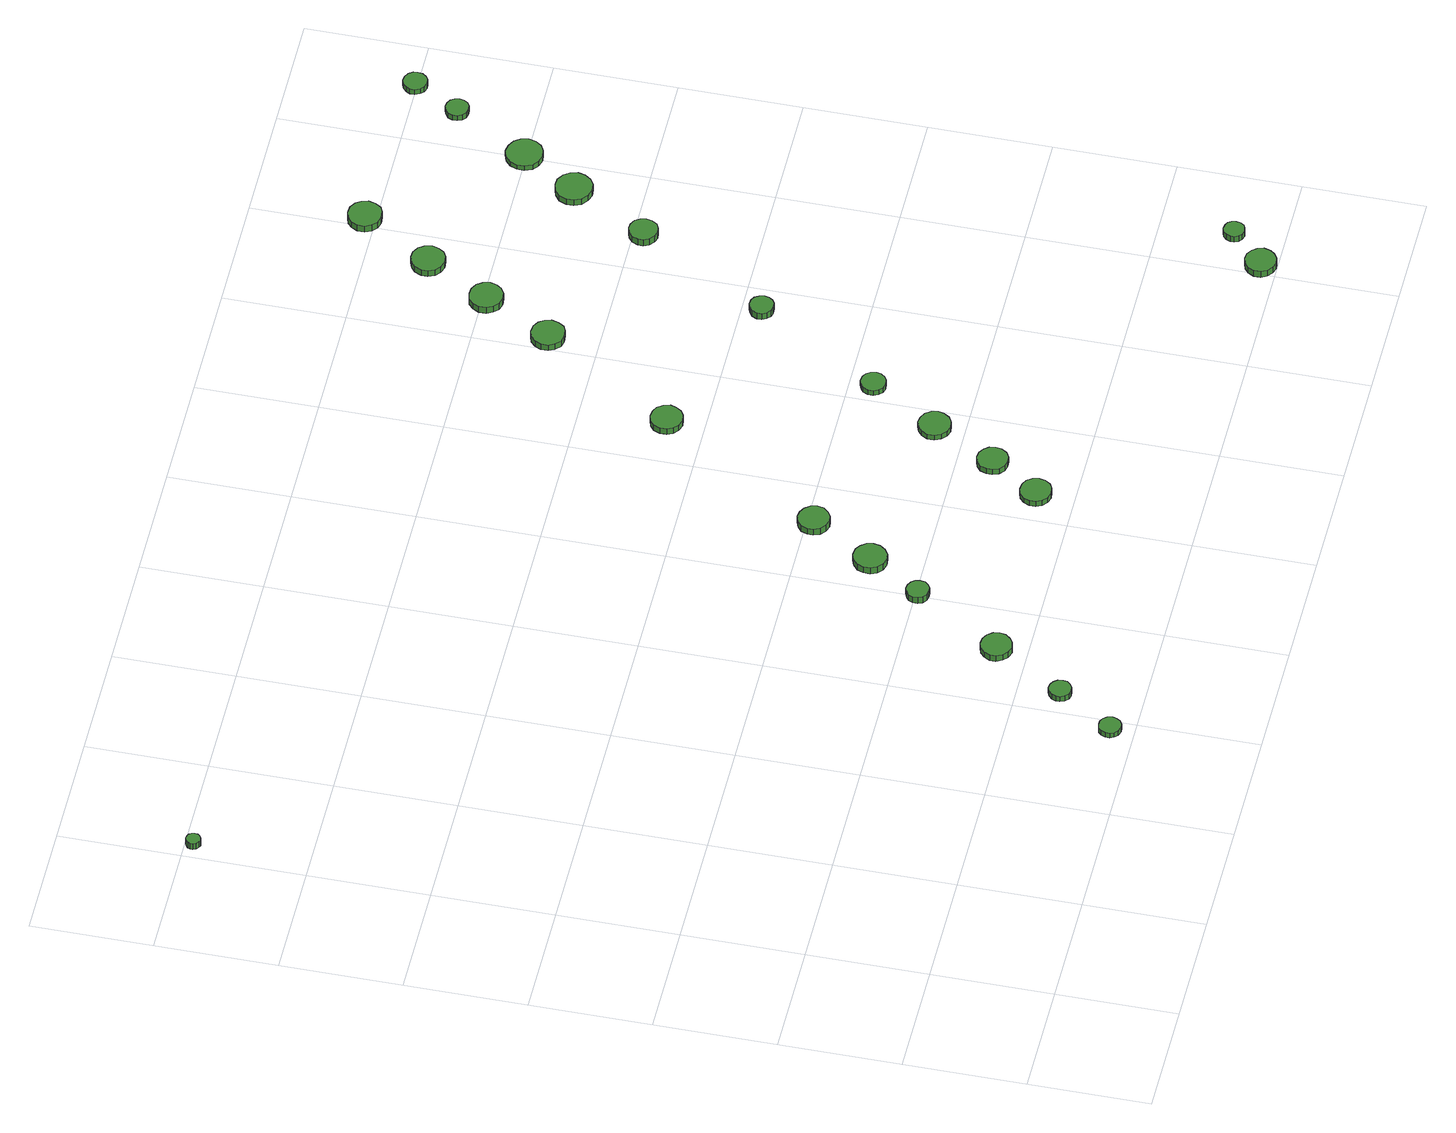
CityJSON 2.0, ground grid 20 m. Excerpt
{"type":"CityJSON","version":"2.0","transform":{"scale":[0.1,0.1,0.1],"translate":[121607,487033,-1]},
"CityObjects":{
"tree1":{"type":"SolitaryVegetationObject","attributes":{"function":"something"},"geometry":[{"type":"MultiSurface","lod":"1","boundaries":[[[0,1,2,3,4,5,6,7,8,9,10,11,12,13,14]],[[15,16,17,18,19,20,21,22,23,24,25,26,27,28,29]],[[0,29,28,1]],[[1,28,27,2]],[[2,27,26,3]],[[3,26,25,4]],[[4,25,24,5]],[[5,24,23,6]],[[6,23,22,7]],[[7,22,21,8]],[[8,21,20,9]],[[9,20,19,10]],[[10,19,18,11]],[[11,18,17,12]],[[12,17,16,13]],[[13,16,15,14]],[[14,15,29,0]]]}]},
"tree2":{"type":"SolitaryVegetationObject","attributes":{"function":"something"},"geometry":[{"type":"MultiSurface","lod":"1","boundaries":[[[30,31,32,33,34,35,36,37,38,39,40,41,42,43,44]],[[45,46,47,48,49,50,51,52,53,54,55,56,57,58,59]],[[30,59,58,31]],[[31,58,57,32]],[[32,57,56,33]],[[33,56,55,34]],[[34,55,54,35]],[[35,54,53,36]],[[36,53,52,37]],[[37,52,51,38]],[[38,51,50,39]],[[39,50,49,40]],[[40,49,48,41]],[[41,48,47,42]],[[42,47,46,43]],[[43,46,45,44]],[[44,45,59,30]]]}]},
"tree3":{"type":"SolitaryVegetationObject","attributes":{"function":"something"},"geometry":[{"type":"MultiSurface","lod":"1","boundaries":[[[60,61,62,63,64,65,66,67,68,69,70,71,72,73,74]],[[75,76,77,78,79,80,81,82,83,84,85,86,87,88,89]],[[60,89,88,61]],[[61,88,87,62]],[[62,87,86,63]],[[63,86,85,64]],[[64,85,84,65]],[[65,84,83,66]],[[66,83,82,67]],[[67,82,81,68]],[[68,81,80,69]],[[69,80,79,70]],[[70,79,78,71]],[[71,78,77,72]],[[72,77,76,73]],[[73,76,75,74]],[[74,75,89,60]]]}]},
"tree4":{"type":"SolitaryVegetationObject","attributes":{"function":"something"},"geometry":[{"type":"MultiSurface","lod":"1","boundaries":[[[90,91,92,93,94,95,96,97,98,99,100,101,102,103,104]],[[105,106,107,108,109,110,111,112,113,114,115,116,117,118,119]],[[90,119,118,91]],[[91,118,117,92]],[[92,117,116,93]],[[93,116,115,94]],[[94,115,114,95]],[[95,114,113,96]],[[96,113,112,97]],[[97,112,111,98]],[[98,111,110,99]],[[99,110,109,100]],[[100,109,108,101]],[[101,108,107,102]],[[102,107,106,103]],[[103,106,105,104]],[[104,105,119,90]]]}]},
"tree5":{"type":"SolitaryVegetationObject","attributes":{"function":"something"},"geometry":[{"type":"MultiSurface","lod":"1","boundaries":[[[120,121,122,123,124,125,126,127,128,129,130,131,132,133,134]],[[135,136,137,138,139,140,141,142,143,144,145,146,147,148,149]],[[120,149,148,121]],[[121,148,147,122]],[[122,147,146,123]],[[123,146,145,124]],[[124,145,144,125]],[[125,144,143,126]],[[126,143,142,127]],[[127,142,141,128]],[[128,141,140,129]],[[129,140,139,130]],[[130,139,138,131]],[[131,138,137,132]],[[132,137,136,133]],[[133,136,135,134]],[[134,135,149,120]]]}]},
"tree6":{"type":"SolitaryVegetationObject","attributes":{"function":"something"},"geometry":[{"type":"MultiSurface","lod":"1","boundaries":[[[150,151,152,153,154,155,156,157,158,159,160,161,162,163,164]],[[165,166,167,168,169,170,171,172,173,174,175,176,177,178,179]],[[150,179,178,151]],[[151,178,177,152]],[[152,177,176,153]],[[153,176,175,154]],[[154,175,174,155]],[[155,174,173,156]],[[156,173,172,157]],[[157,172,171,158]],[[158,171,170,159]],[[159,170,169,160]],[[160,169,168,161]],[[161,168,167,162]],[[162,167,166,163]],[[163,166,165,164]],[[164,165,179,150]]]}]},
"tree7":{"type":"SolitaryVegetationObject","attributes":{"function":"something"},"geometry":[{"type":"MultiSurface","lod":"1","boundaries":[[[180,181,182,183,184,185,186,187,188,189,190,191,192,193,194]],[[195,196,197,198,199,200,201,202,203,204,205,206,207,208,209]],[[180,209,208,181]],[[181,208,207,182]],[[182,207,206,183]],[[183,206,205,184]],[[184,205,204,185]],[[185,204,203,186]],[[186,203,202,187]],[[187,202,201,188]],[[188,201,200,189]],[[189,200,199,190]],[[190,199,198,191]],[[191,198,197,192]],[[192,197,196,193]],[[193,196,195,194]],[[194,195,209,180]]]}]},
"tree8":{"type":"SolitaryVegetationObject","attributes":{"function":"something"},"geometry":[{"type":"MultiSurface","lod":"1","boundaries":[[[210,211,212,213,214,215,216,217,218,219,220,221,222,223,224]],[[225,226,227,228,229,230,231,232,233,234,235,236,237,238,239]],[[210,239,238,211]],[[211,238,237,212]],[[212,237,236,213]],[[213,236,235,214]],[[214,235,234,215]],[[215,234,233,216]],[[216,233,232,217]],[[217,232,231,218]],[[218,231,230,219]],[[219,230,229,220]],[[220,229,228,221]],[[221,228,227,222]],[[222,227,226,223]],[[223,226,225,224]],[[224,225,239,210]]]}]},
"tree9":{"type":"SolitaryVegetationObject","attributes":{"function":"something"},"geometry":[{"type":"MultiSurface","lod":"1","boundaries":[[[240,241,242,243,244,245,246,247,248,249,250,251,252,253,254]],[[255,256,257,258,259,260,261,262,263,264,265,266,267,268,269]],[[240,269,268,241]],[[241,268,267,242]],[[242,267,266,243]],[[243,266,265,244]],[[244,265,264,245]],[[245,264,263,246]],[[246,263,262,247]],[[247,262,261,248]],[[248,261,260,249]],[[249,260,259,250]],[[250,259,258,251]],[[251,258,257,252]],[[252,257,256,253]],[[253,256,255,254]],[[254,255,269,240]]]}]},
"tree10":{"type":"SolitaryVegetationObject","attributes":{"function":"something"},"geometry":[{"type":"MultiSurface","lod":"1","boundaries":[[[270,271,272,273,274,275,276,277,278,279,280,281,282,283,284]],[[285,286,287,288,289,290,291,292,293,294,295,296,297,298,299]],[[270,299,298,271]],[[271,298,297,272]],[[272,297,296,273]],[[273,296,295,274]],[[274,295,294,275]],[[275,294,293,276]],[[276,293,292,277]],[[277,292,291,278]],[[278,291,290,279]],[[279,290,289,280]],[[280,289,288,281]],[[281,288,287,282]],[[282,287,286,283]],[[283,286,285,284]],[[284,285,299,270]]]}]},
"tree11":{"type":"SolitaryVegetationObject","attributes":{"function":"something"},"geometry":[{"type":"MultiSurface","lod":"1","boundaries":[[[300,301,302,303,304,305,306,307,308,309,310,311,312,313,314]],[[315,316,317,318,319,320,321,322,323,324,325,326,327,328,329]],[[300,329,328,301]],[[301,328,327,302]],[[302,327,326,303]],[[303,326,325,304]],[[304,325,324,305]],[[305,324,323,306]],[[306,323,322,307]],[[307,322,321,308]],[[308,321,320,309]],[[309,320,319,310]],[[310,319,318,311]],[[311,318,317,312]],[[312,317,316,313]],[[313,316,315,314]],[[314,315,329,300]]]}]},
"tree12":{"type":"SolitaryVegetationObject","attributes":{"function":"something"},"geometry":[{"type":"MultiSurface","lod":"1","boundaries":[[[330,331,332,333,334,335,336,337,338,339,340,341,342,343,344]],[[345,346,347,348,349,350,351,352,353,354,355,356,357,358,359]],[[330,359,358,331]],[[331,358,357,332]],[[332,357,356,333]],[[333,356,355,334]],[[334,355,354,335]],[[335,354,353,336]],[[336,353,352,337]],[[337,352,351,338]],[[338,351,350,339]],[[339,350,349,340]],[[340,349,348,341]],[[341,348,347,342]],[[342,347,346,343]],[[343,346,345,344]],[[344,345,359,330]]]}]},
"tree13":{"type":"SolitaryVegetationObject","attributes":{"function":"something"},"geometry":[{"type":"MultiSurface","lod":"1","boundaries":[[[360,361,362,363,364,365,366,367,368,369,370,371,372,373,374]],[[375,376,377,378,379,380,381,382,383,384,385,386,387,388,389]],[[360,389,388,361]],[[361,388,387,362]],[[362,387,386,363]],[[363,386,385,364]],[[364,385,384,365]],[[365,384,383,366]],[[366,383,382,367]],[[367,382,381,368]],[[368,381,380,369]],[[369,380,379,370]],[[370,379,378,371]],[[371,378,377,372]],[[372,377,376,373]],[[373,376,375,374]],[[374,375,389,360]]]}]},
"tree14":{"type":"SolitaryVegetationObject","attributes":{"function":"something"},"geometry":[{"type":"MultiSurface","lod":"1","boundaries":[[[390,391,392,393,394,395,396,397,398,399,400,401,402,403,404]],[[405,406,407,408,409,410,411,412,413,414,415,416,417,418,419]],[[390,419,418,391]],[[391,418,417,392]],[[392,417,416,393]],[[393,416,415,394]],[[394,415,414,395]],[[395,414,413,396]],[[396,413,412,397]],[[397,412,411,398]],[[398,411,410,399]],[[399,410,409,400]],[[400,409,408,401]],[[401,408,407,402]],[[402,407,406,403]],[[403,406,405,404]],[[404,405,419,390]]]}]},
"tree15":{"type":"SolitaryVegetationObject","attributes":{"function":"something"},"geometry":[{"type":"MultiSurface","lod":"1","boundaries":[[[420,421,422,423,424,425,426,427,428,429,430,431,432,433,434]],[[435,436,437,438,439,440,441,442,443,444,445,446,447,448,449]],[[420,449,448,421]],[[421,448,447,422]],[[422,447,446,423]],[[423,446,445,424]],[[424,445,444,425]],[[425,444,443,426]],[[426,443,442,427]],[[427,442,441,428]],[[428,441,440,429]],[[429,440,439,430]],[[430,439,438,431]],[[431,438,437,432]],[[432,437,436,433]],[[433,436,435,434]],[[434,435,449,420]]]}]},
"tree16":{"type":"SolitaryVegetationObject","attributes":{"function":"something"},"geometry":[{"type":"MultiSurface","lod":"1","boundaries":[[[450,451,452,453,454,455,456,457,458,459,460,461,462,463,464]],[[465,466,467,468,469,470,471,472,473,474,475,476,477,478,479]],[[450,479,478,451]],[[451,478,477,452]],[[452,477,476,453]],[[453,476,475,454]],[[454,475,474,455]],[[455,474,473,456]],[[456,473,472,457]],[[457,472,471,458]],[[458,471,470,459]],[[459,470,469,460]],[[460,469,468,461]],[[461,468,467,462]],[[462,467,466,463]],[[463,466,465,464]],[[464,465,479,450]]]}]},
"tree17":{"type":"SolitaryVegetationObject","attributes":{"function":"something"},"geometry":[{"type":"MultiSurface","lod":"1","boundaries":[[[480,481,482,483,484,485,486,487,488,489,490,491,492,493,494]],[[495,496,497,498,499,500,501,502,503,504,505,506,507,508,509]],[[480,509,508,481]],[[481,508,507,482]],[[482,507,506,483]],[[483,506,505,484]],[[484,505,504,485]],[[485,504,503,486]],[[486,503,502,487]],[[487,502,501,488]],[[488,501,500,489]],[[489,500,499,490]],[[490,499,498,491]],[[491,498,497,492]],[[492,497,496,493]],[[493,496,495,494]],[[494,495,509,480]]]}]},
"tree18":{"type":"SolitaryVegetationObject","attributes":{"function":"something"},"geometry":[{"type":"MultiSurface","lod":"1","boundaries":[[[510,511,512,513,514,515,516,517,518,519,520,521,522,523,524]],[[525,526,527,528,529,530,531,532,533,534,535,536,537,538,539]],[[510,539,538,511]],[[511,538,537,512]],[[512,537,536,513]],[[513,536,535,514]],[[514,535,534,515]],[[515,534,533,516]],[[516,533,532,517]],[[517,532,531,518]],[[518,531,530,519]],[[519,530,529,520]],[[520,529,528,521]],[[521,528,527,522]],[[522,527,526,523]],[[523,526,525,524]],[[524,525,539,510]]]}]},
"tree19":{"type":"SolitaryVegetationObject","attributes":{"function":"something"},"geometry":[{"type":"MultiSurface","lod":"1","boundaries":[[[540,541,542,543,544,545,546,547,548,549,550,551,552,553,554]],[[555,556,557,558,559,560,561,562,563,564,565,566,567,568,569]],[[540,569,568,541]],[[541,568,567,542]],[[542,567,566,543]],[[543,566,565,544]],[[544,565,564,545]],[[545,564,563,546]],[[546,563,562,547]],[[547,562,561,548]],[[548,561,560,549]],[[549,560,559,550]],[[550,559,558,551]],[[551,558,557,552]],[[552,557,556,553]],[[553,556,555,554]],[[554,555,569,540]]]}]},
"tree20":{"type":"SolitaryVegetationObject","attributes":{"function":"something"},"geometry":[{"type":"MultiSurface","lod":"1","boundaries":[[[570,571,572,573,574,575,576,577,578,579,580,581,582,583,584]],[[585,586,587,588,589,590,591,592,593,594,595,596,597,598,599]],[[570,599,598,571]],[[571,598,597,572]],[[572,597,596,573]],[[573,596,595,574]],[[574,595,594,575]],[[575,594,593,576]],[[576,593,592,577]],[[577,592,591,578]],[[578,591,590,579]],[[579,590,589,580]],[[580,589,588,581]],[[581,588,587,582]],[[582,587,586,583]],[[583,586,585,584]],[[584,585,599,570]]]}]},
"tree21":{"type":"SolitaryVegetationObject","attributes":{"function":"something"},"geometry":[{"type":"MultiSurface","lod":"1","boundaries":[[[600,601,602,603,604,605,606,607,608,609,610,611,612,613,614]],[[615,616,617,618,619,620,621,622,623,624,625,626,627,628,629]],[[600,629,628,601]],[[601,628,627,602]],[[602,627,626,603]],[[603,626,625,604]],[[604,625,624,605]],[[605,624,623,606]],[[606,623,622,607]],[[607,622,621,608]],[[608,621,620,609]],[[609,620,619,610]],[[610,619,618,611]],[[611,618,617,612]],[[612,617,616,613]],[[613,616,615,614]],[[614,615,629,600]]]}]},
"tree22":{"type":"SolitaryVegetationObject","attributes":{"function":"something"},"geometry":[{"type":"MultiSurface","lod":"1","boundaries":[[[630,631,632,633,634,635,636,637,638,639,640,641,642,643,644]],[[645,646,647,648,649,650,651,652,653,654,655,656,657,658,659]],[[630,659,658,631]],[[631,658,657,632]],[[632,657,656,633]],[[633,656,655,634]],[[634,655,654,635]],[[635,654,653,636]],[[636,653,652,637]],[[637,652,651,638]],[[638,651,650,639]],[[639,650,649,640]],[[640,649,648,641]],[[641,648,647,642]],[[642,647,646,643]],[[643,646,645,644]],[[644,645,659,630]]]}]},
"tree23":{"type":"SolitaryVegetationObject","attributes":{"function":"something"},"geometry":[{"type":"MultiSurface","lod":"1","boundaries":[[[660,661,662,663,664,665,666,667,668,669,670,671,672,673,674]],[[675,676,677,678,679,680,681,682,683,684,685,686,687,688,689]],[[660,689,688,661]],[[661,688,687,662]],[[662,687,686,663]],[[663,686,685,664]],[[664,685,684,665]],[[665,684,683,666]],[[666,683,682,667]],[[667,682,681,668]],[[668,681,680,669]],[[669,680,679,670]],[[670,679,678,671]],[[671,678,677,672]],[[672,677,676,673]],[[673,676,675,674]],[[674,675,689,660]]]}]},
"tree24":{"type":"SolitaryVegetationObject","attributes":{"function":"something"},"geometry":[{"type":"MultiSurface","lod":"1","boundaries":[[[690,691,692,693,694,695,696,697,698,699,700,701,702,703,704]],[[705,706,707,708,709,710,711,712,713,714,715,716,717,718,719]],[[690,719,718,691]],[[691,718,717,692]],[[692,717,716,693]],[[693,716,715,694]],[[694,715,714,695]],[[695,714,713,696]],[[696,713,712,697]],[[697,712,711,698]],[[698,711,710,699]],[[699,710,709,700]],[[700,709,708,701]],[[701,708,707,702]],[[702,707,706,703]],[[703,706,705,704]],[[704,705,719,690]]]}]}
},
"vertices":[
[30,1385,30],[29,1390,30],[26,1394,30],[22,1396,30],[17,1397,30],[13,1395,30],[9,1392,30],[7,1387,30],[7,1383,30],[9,1378,30],[13,1375,30],[17,1373,30],[22,1374,30],[26,1376,30],[29,1380,30],[29,1380,17],[26,1376,17],[22,1374,17],[17,1373,17],[13,1375,17],[9,1378,17],[7,1383,17],[7,1387,17],[9,1392,17],[13,1395,17],[17,1397,17],[22,1396,17],[26,1394,17],[29,1390,17],[30,1385,17],
[600,39,16],[598,47,16],[594,53,16],[587,57,16],[580,57,16],[572,55,16],[567,50,16],[564,43,16],[564,36,16],[567,29,16],[572,24,16],[580,21,16],[587,22,16],[594,26,16],[598,32,16],[598,32,6],[594,26,6],[587,22,6],[580,21,6],[572,24,6],[567,29,6],[564,36,6],[564,43,6],[567,50,6],[572,55,6],[580,57,6],[587,57,6],[594,53,6],[598,47,6],[600,39,6],
[660,132,17],[659,140,17],[654,146,17],[648,150,17],[640,151,17],[633,148,17],[627,143,17],[624,136,17],[624,129,17],[627,122,17],[633,116,17],[640,114,17],[648,115,17],[654,119,17],[659,125,17],[659,125,6],[654,119,6],[648,115,6],[640,114,6],[633,116,6],[627,122,6],[624,129,6],[624,136,6],[627,143,6],[633,148,6],[640,151,6],[648,150,6],[654,146,6],[659,140,6],[660,132,6],
[740,251,17],[738,261,17],[731,270,17],[722,275,17],[712,276,17],[702,273,17],[694,266,17],[689,256,17],[689,246,17],[694,236,17],[702,229,17],[712,225,17],[722,227,17],[731,232,17],[738,241,17],[738,241,5],[731,232,5],[722,227,5],[712,225,5],[702,229,5],[694,236,5],[689,246,5],[689,256,5],[694,266,5],[702,273,5],[712,276,5],[722,275,5],[731,270,5],[738,261,5],[740,251,5],
[821,396,20],[820,404,20],[815,410,20],[808,414,20],[801,415,20],[793,412,20],[787,407,20],[784,400,20],[784,392,20],[787,385,20],[793,380,20],[801,378,20],[808,378,20],[815,382,20],[820,388,20],[820,388,7],[815,382,7],[808,378,7],[801,378,7],[793,380,7],[787,385,7],[784,392,7],[784,400,7],[787,407,7],[793,412,7],[801,415,7],[808,414,7],[815,410,7],[820,404,7],[821,396,7],
[885,485,19],[883,496,19],[876,505,19],[867,511,19],[855,512,19],[845,508,19],[836,501,19],[832,490,19],[832,479,19],[836,469,19],[845,461,19],[855,458,19],[867,459,19],[876,465,19],[883,474,19],[883,474,6],[876,465,6],[867,459,6],[855,458,6],[845,461,6],[836,469,6],[832,479,6],[832,490,6],[836,501,6],[845,508,6],[855,512,6],[867,511,6],[876,505,6],[883,496,6],[885,485,6],
[946,589,19],[944,599,19],[937,608,19],[928,613,19],[918,615,19],[907,611,19],[899,604,19],[895,594,19],[895,584,19],[899,574,19],[907,567,19],[918,563,19],[928,564,19],[937,570,19],[944,578,19],[944,578,6],[937,570,6],[928,564,6],[918,563,6],[907,567,6],[899,574,6],[895,584,6],[895,594,6],[899,604,6],[907,611,6],[918,615,6],[928,613,6],[937,608,6],[944,599,6],[946,589,6],
[1082,263,16],[1080,273,16],[1074,282,16],[1065,287,16],[1054,288,16],[1044,285,16],[1036,278,16],[1032,268,16],[1032,258,16],[1036,248,16],[1044,241,16],[1054,238,16],[1065,239,16],[1074,244,16],[1080,253,16],[1080,253,5],[1074,244,5],[1065,239,5],[1054,238,5],[1044,241,5],[1036,248,5],[1032,258,5],[1032,268,5],[1036,278,5],[1044,285,5],[1054,288,5],[1065,287,5],[1074,282,5],[1080,273,5],[1082,263,5],
[1134,344,16],[1132,354,16],[1126,362,16],[1117,368,16],[1107,369,16],[1097,366,16],[1089,359,16],[1085,349,16],[1085,339,16],[1089,329,16],[1097,322,16],[1107,319,16],[1117,320,16],[1126,325,16],[1132,334,16],[1132,334,5],[1126,325,5],[1117,320,5],[1107,319,5],[1097,322,5],[1089,329,5],[1085,339,5],[1085,349,5],[1089,359,5],[1097,366,5],[1107,369,5],[1117,368,5],[1126,362,5],[1132,354,5],[1134,344,5],
[1192,449,15],[1189,460,15],[1183,469,15],[1173,474,15],[1162,476,15],[1152,472,15],[1144,465,15],[1139,455,15],[1139,444,15],[1144,434,15],[1152,426,15],[1162,423,15],[1173,424,15],[1183,430,15],[1189,439,15],[1189,439,5],[1183,430,5],[1173,424,5],[1162,423,5],[1152,426,5],[1144,434,5],[1139,444,5],[1139,455,5],[1144,465,5],[1152,472,5],[1162,476,5],[1173,474,5],[1183,469,5],[1189,460,5],[1192,449,5],
[1108,860,22],[1105,871,22],[1099,880,22],[1090,885,22],[1079,886,22],[1068,883,22],[1060,876,22],[1056,866,22],[1056,855,22],[1060,845,22],[1068,838,22],[1079,834,22],[1090,836,22],[1099,841,22],[1105,850,22],[1105,850,10],[1099,841,10],[1090,836,10],[1079,834,10],[1068,838,10],[1060,845,10],[1056,855,10],[1056,866,10],[1060,876,10],[1068,883,10],[1079,886,10],[1090,885,10],[1099,880,10],[1105,871,10],[1108,860,10],
[1254,562,15],[1252,571,15],[1247,578,15],[1240,582,15],[1231,583,15],[1223,580,15],[1217,575,15],[1213,567,15],[1213,558,15],[1217,550,15],[1223,544,15],[1231,542,15],[1240,543,15],[1247,547,15],[1252,554,15],[1252,554,5],[1247,547,5],[1240,543,5],[1231,542,5],[1223,544,5],[1217,550,5],[1213,558,5],[1213,567,5],[1217,575,5],[1223,580,5],[1231,583,5],[1240,582,5],[1247,578,5],[1252,571,5],[1254,562,5],
[1247,1081,24],[1244,1092,24],[1238,1101,24],[1228,1107,24],[1216,1108,24],[1205,1105,24],[1197,1097,24],[1192,1087,24],[1192,1075,24],[1197,1065,24],[1205,1057,24],[1216,1054,24],[1228,1055,24],[1238,1060,24],[1244,1070,24],[1244,1070,12],[1238,1060,12],[1228,1055,12],[1216,1054,12],[1205,1057,12],[1197,1065,12],[1192,1075,12],[1192,1087,12],[1197,1097,12],[1205,1105,12],[1216,1108,12],[1228,1107,12],[1238,1101,12],[1244,1092,12],[1247,1081,12],
[1370,767,24],[1368,775,24],[1364,782,24],[1357,786,24],[1348,787,24],[1341,784,24],[1335,779,24],[1331,771,24],[1331,763,24],[1335,756,24],[1341,750,24],[1348,748,24],[1357,749,24],[1364,753,24],[1368,759,24],[1368,759,11],[1364,753,11],[1357,749,11],[1348,748,11],[1341,750,11],[1335,756,11],[1331,763,11],[1331,771,11],[1335,779,11],[1341,784,11],[1348,787,11],[1357,786,11],[1364,782,11],[1368,775,11],[1370,767,11],
[1641,26,23],[1638,36,23],[1632,44,23],[1623,50,23],[1613,51,23],[1603,48,23],[1595,41,23],[1590,31,23],[1590,20,23],[1595,11,23],[1603,4,23],[1613,0,23],[1623,2,23],[1632,7,23],[1638,15,23],[1638,15,10],[1632,7,10],[1623,2,10],[1613,0,10],[1603,4,10],[1595,11,10],[1590,20,10],[1590,31,10],[1595,41,10],[1603,48,10],[1613,51,10],[1623,50,10],[1632,44,10],[1638,36,10],[1641,26,10],
[1311,1194,19],[1308,1205,19],[1302,1214,19],[1292,1220,19],[1280,1221,19],[1269,1218,19],[1261,1210,19],[1256,1200,19],[1256,1188,19],[1261,1178,19],[1269,1170,19],[1280,1167,19],[1292,1168,19],[1302,1174,19],[1308,1183,19],[1308,1183,6],[1302,1174,6],[1292,1168,6],[1280,1167,6],[1269,1170,6],[1261,1178,6],[1256,1188,6],[1256,1200,6],[1261,1210,6],[1269,1218,6],[1280,1221,6],[1292,1220,6],[1302,1214,6],[1308,1205,6],[1311,1194,6],
[1690,81,21],[1689,88,21],[1685,94,21],[1679,97,21],[1672,98,21],[1665,96,21],[1660,91,21],[1657,84,21],[1657,77,21],[1660,71,21],[1665,66,21],[1672,64,21],[1679,65,21],[1685,68,21],[1689,74,21],[1689,74,9],[1685,68,9],[1679,65,9],[1672,64,9],[1665,66,9],[1660,71,9],[1657,77,9],[1657,84,9],[1660,91,9],[1665,96,9],[1672,98,9],[1679,97,9],[1685,94,9],[1689,88,9],[1690,81,9],
[1371,1300,17],[1368,1312,17],[1362,1321,17],[1352,1327,17],[1340,1328,17],[1329,1324,17],[1321,1317,17],[1316,1306,17],[1316,1295,17],[1321,1284,17],[1329,1277,17],[1340,1273,17],[1352,1274,17],[1362,1280,17],[1368,1289,17],[1368,1289,5],[1362,1280,5],[1352,1274,5],[1340,1273,5],[1329,1277,5],[1321,1284,5],[1316,1295,5],[1316,1306,5],[1321,1317,5],[1329,1324,5],[1340,1328,5],[1352,1327,5],[1362,1321,5],[1368,1312,5],[1371,1300,5],
[1494,984,24],[1492,993,24],[1487,1001,24],[1478,1006,24],[1469,1007,24],[1460,1004,24],[1452,997,24],[1448,988,24],[1448,979,24],[1452,970,24],[1460,963,24],[1469,960,24],[1478,961,24],[1487,966,24],[1492,974,24],[1492,974,11],[1487,966,11],[1478,961,11],[1469,960,11],[1460,963,11],[1452,970,11],[1448,979,11],[1448,988,11],[1452,997,11],[1460,1004,11],[1469,1007,11],[1478,1006,11],[1487,1001,11],[1492,993,11],[1494,984,11],
[1444,1418,18],[1441,1429,18],[1435,1438,18],[1425,1444,18],[1413,1445,18],[1402,1442,18],[1394,1434,18],[1389,1424,18],[1389,1412,18],[1394,1402,18],[1402,1394,18],[1413,1391,18],[1425,1392,18],[1435,1397,18],[1441,1407,18],[1441,1407,5],[1435,1397,5],[1425,1392,5],[1413,1391,5],[1402,1394,5],[1394,1402,5],[1389,1412,5],[1389,1424,5],[1394,1434,5],[1402,1442,5],[1413,1445,5],[1425,1444,5],[1435,1438,5],[1441,1429,5],[1444,1418,5],
[1575,1111,18],[1572,1123,18],[1565,1133,18],[1554,1140,18],[1542,1141,18],[1530,1137,18],[1520,1129,18],[1515,1117,18],[1515,1105,18],[1520,1093,18],[1530,1085,18],[1542,1081,18],[1554,1082,18],[1565,1089,18],[1572,1099,18],[1572,1099,6],[1565,1089,6],[1554,1082,6],[1542,1081,6],[1530,1085,6],[1520,1093,6],[1515,1105,6],[1515,1117,6],[1520,1129,6],[1530,1137,6],[1542,1141,6],[1554,1140,6],[1565,1133,6],[1572,1123,6],[1575,1111,6],
[1632,1203,16],[1629,1215,16],[1622,1225,16],[1611,1231,16],[1599,1233,16],[1587,1229,16],[1578,1221,16],[1573,1209,16],[1573,1197,16],[1578,1185,16],[1587,1177,16],[1599,1173,16],[1611,1175,16],[1622,1181,16],[1629,1191,16],[1629,1191,6],[1622,1181,6],[1611,1175,6],[1599,1173,6],[1587,1177,6],[1578,1185,6],[1573,1197,6],[1573,1209,6],[1578,1221,6],[1587,1229,6],[1599,1233,6],[1611,1231,6],[1622,1225,6],[1629,1215,6],[1632,1203,6],
[1694,1327,16],[1692,1335,16],[1688,1341,16],[1681,1345,16],[1673,1346,16],[1666,1343,16],[1660,1338,16],[1657,1331,16],[1657,1323,16],[1660,1316,16],[1666,1311,16],[1673,1309,16],[1681,1309,16],[1688,1313,16],[1692,1320,16],[1692,1320,5],[1688,1313,5],[1681,1309,5],[1673,1309,5],[1666,1311,5],[1660,1316,5],[1657,1323,5],[1657,1331,5],[1660,1338,5],[1666,1343,5],[1673,1346,5],[1681,1345,5],[1688,1341,5],[1692,1335,5],[1694,1327,5],
[1736,1404,16],[1735,1411,16],[1730,1418,16],[1723,1422,16],[1715,1423,16],[1707,1420,16],[1702,1415,16],[1698,1408,16],[1698,1400,16],[1702,1392,16],[1707,1387,16],[1715,1384,16],[1723,1385,16],[1730,1389,16],[1735,1396,16],[1735,1396,5],[1730,1389,5],[1723,1385,5],[1715,1384,5],[1707,1387,5],[1702,1392,5],[1698,1400,5],[1698,1408,5],[1702,1415,5],[1707,1420,5],[1715,1423,5],[1723,1422,5],[1730,1418,5],[1735,1411,5],[1736,1404,5]
]}
